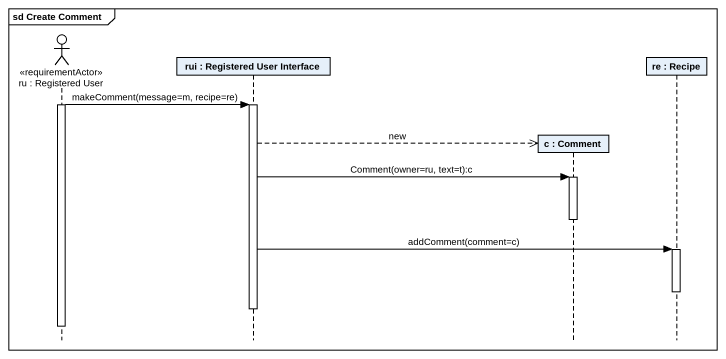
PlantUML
@startuml
mainframe sd Create Comment
hide footbox
actor "ru : Registered User" as ru <<requirementActor>>
participant "rui : Registered User Interface" as rui
participant "c : Comment" as c
participant "re : Recipe" as re

activate ru
ru -> rui : makeComment(message=m, recipe=re)
activate rui
rui -->> c ** : new
rui -> c : Comment(owner=ru, text=t):c
activate c
deactivate c
rui -> re : addComment(comment=c)
activate re
deactivate re
deactivate rui
deactivate ru
@enduml
